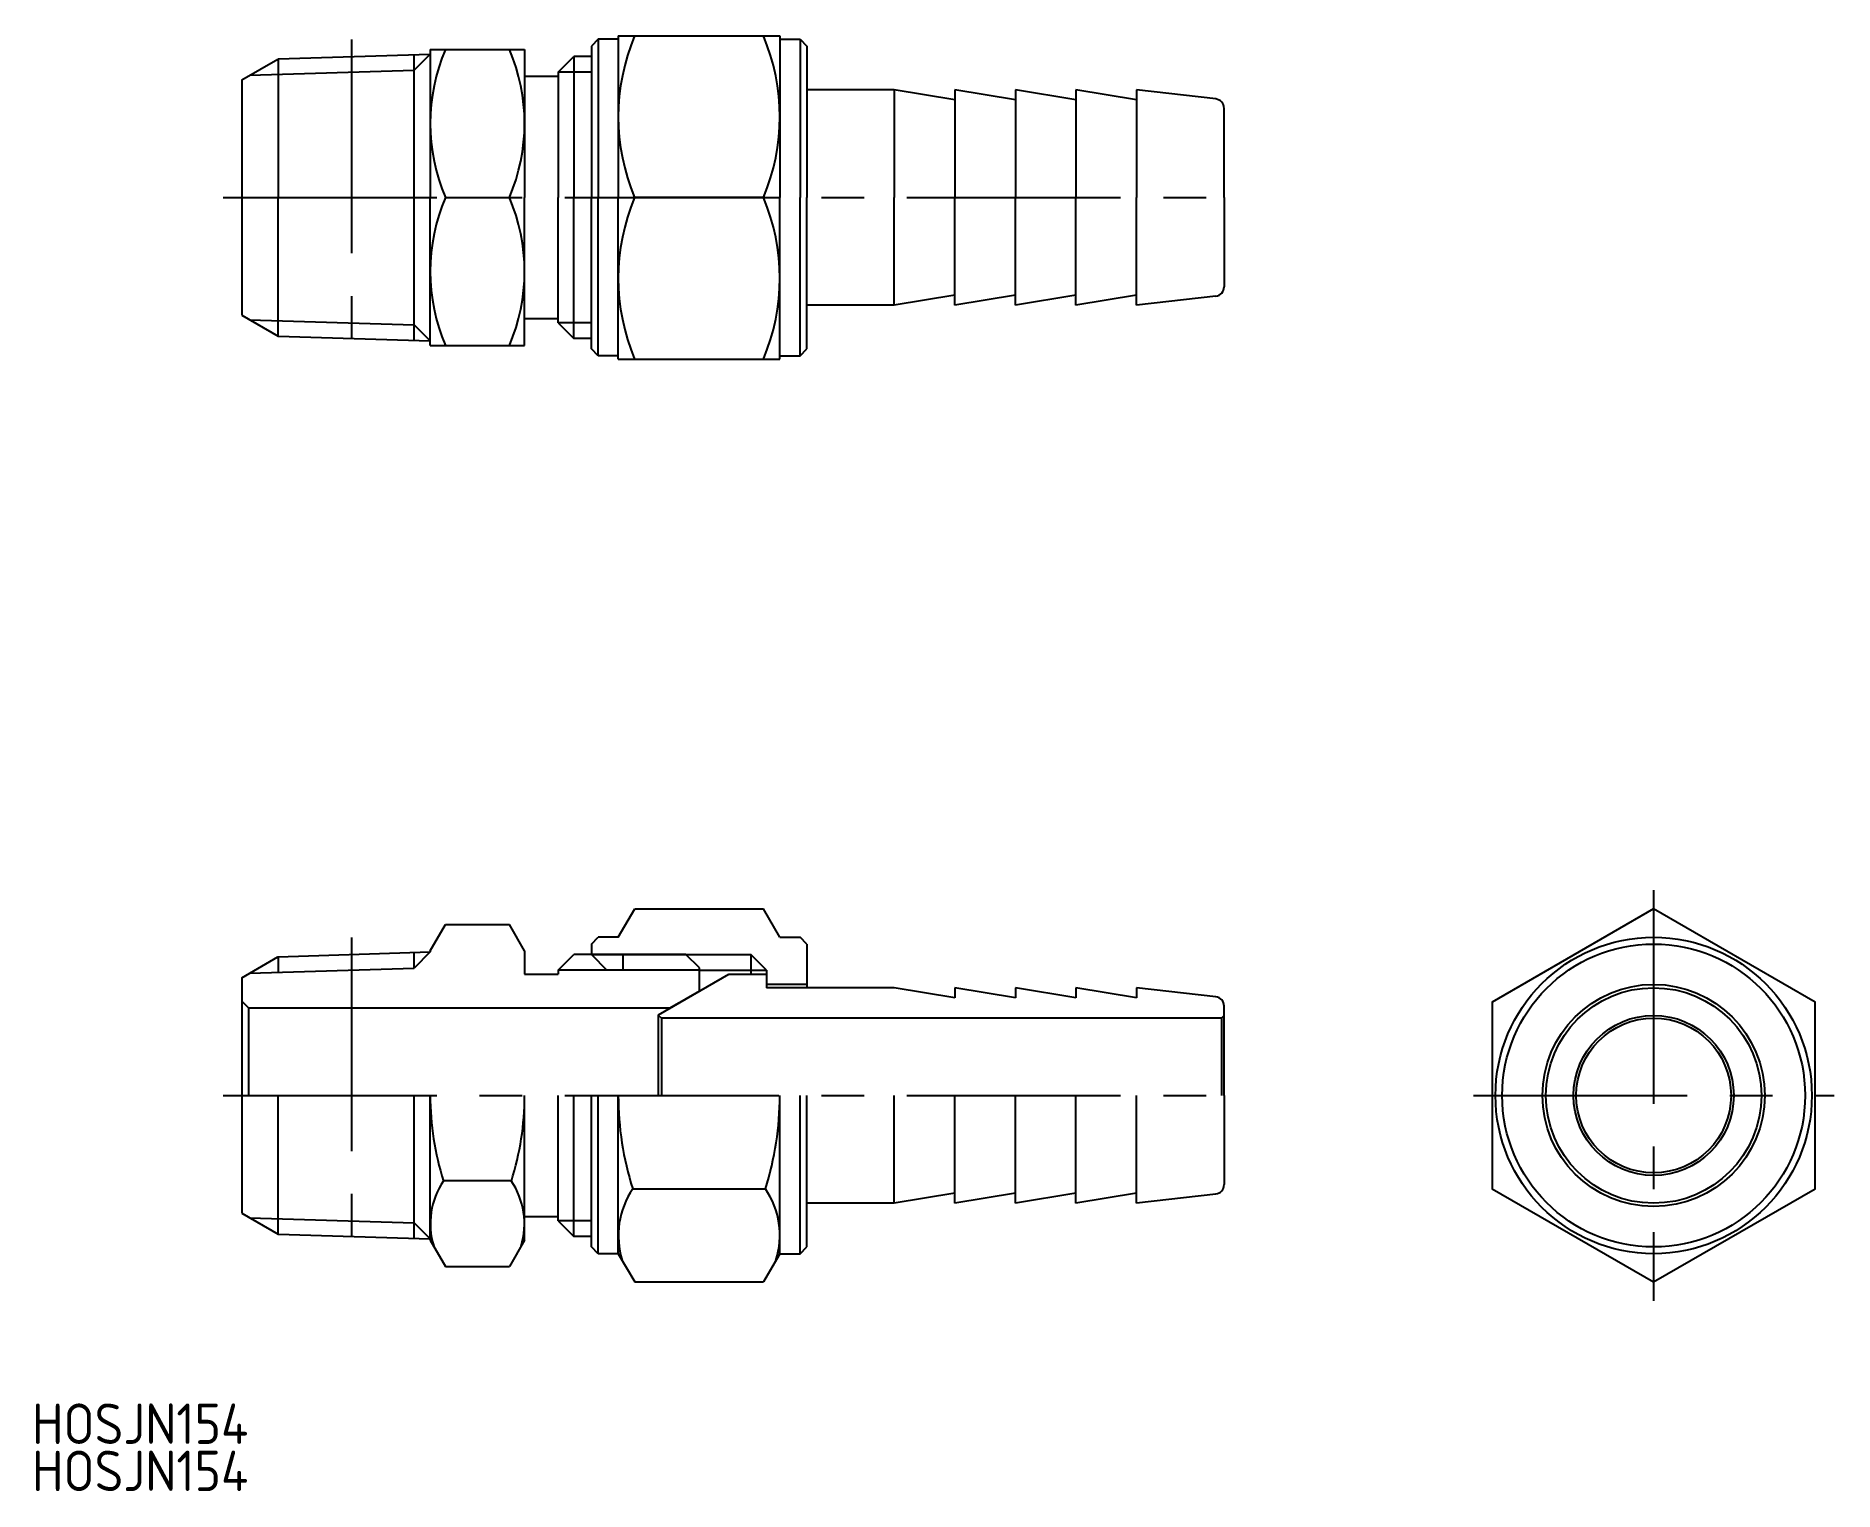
# Model space of a CAD drawing. Extents: x 0 to 301, y 0 to 350.
# Drawn here: x 167.2 to 300.8, y 242.3 to 350.4 of the extents above; entities outside this region: 1.
import ezdxf

# ---------------------------------------------------------------- set-up
doc = ezdxf.new("R2010")
doc.units = 0
doc.header["$LTSCALE"] = 0.5
doc.linetypes.add('CENTER', pattern=[50.8, 31.75, -6.35, 6.35, -6.35])
doc.layers.get('0').update_dxf_attribs({"linetype": 'CONTINUOUS'})
doc.layers.add('CENTER', color=1, linetype='CENTER')
doc.styles.get("Standard").update_dxf_attribs({"font": 'ISOCP.SHX', "bigfont": 'EXTFONT.SHX'})

msp = doc.modelspace()

# ---------------------------------------------------------------- linework, layer by layer
at = {"color": 7, "linetype": 'CONTINUOUS'}
for p, q in [((208.99, 350.13), (208.49, 349.63)), ((210.49, 350.13), (208.99, 350.13)), ((208.99, 350.13), (208.99, 338.38)), ((210.49, 350.38), (210.49, 338.38)), ((210.49, 350.38), (222.49, 350.38)), ((222.49, 350.38), (222.49, 338.38)), ((222.49, 350.13), (223.99, 350.13)), ((223.99, 350.13), (224.49, 349.63)), ((223.99, 350.13), (223.99, 338.38)), ((182.52, 347.13), (185.19, 348.66)), ((185.19, 348.66), (185.23, 348.69)), ((185.23, 348.69), (196.52, 349.03)), ((185.23, 348.69), (185.23, 338.38)), ((195.32, 338.38), (195.32, 349)), ((196.52, 349.38), (196.52, 338.38)), ((196.52, 349.38), (203.52, 349.38)), ((203.52, 349.38), (203.52, 338.38)), ((206.02, 347.69), (207.18, 348.85)), ((208.49, 348.85), (207.18, 348.85)), ((207.18, 348.85), (207.18, 338.38)), ((208.49, 349.63), (208.49, 338.38)), ((224.49, 349.63), (224.49, 338.38)), ((203.52, 347.38), (206.02, 347.38)), ((206.02, 347.69), (206.02, 338.38)), ((182.52, 347.13), (182.52, 329.63)), ((230.99, 346.38), (224.49, 346.38)), ((235.49, 345.63), (230.99, 346.38)), ((230.99, 346.38), (230.99, 338.38)), ((239.99, 345.63), (235.49, 346.38)), ((235.49, 346.38), (235.49, 338.38)), ((244.49, 345.63), (239.99, 346.38)), ((239.99, 346.38), (239.99, 338.38)), ((248.99, 345.63), (244.49, 346.38)), ((244.49, 346.38), (244.49, 338.38)), ((254.87, 345.7), (248.99, 346.38)), ((248.99, 346.38), (248.99, 338.38)), ((255.49, 338.38), (255.49, 345)), ((185.23, 328.07), (185.23, 338.38)), ((195.32, 327.76), (195.32, 338.38)), ((196.52, 327.38), (196.52, 338.38)), ((197.65, 338.38), (202.4, 338.38)), ((203.52, 327.38), (203.52, 338.38)), ((206.02, 329.06), (206.02, 338.38)), ((207.18, 327.9), (207.18, 338.38)), ((208.49, 327.13), (208.49, 338.38)), ((208.99, 326.63), (208.99, 338.38)), ((210.49, 326.38), (210.49, 338.38)), ((222.49, 326.38), (222.49, 338.38)), ((223.99, 326.63), (223.99, 338.38)), ((224.49, 327.13), (224.49, 338.38)), ((230.99, 330.38), (230.99, 338.38)), ((235.49, 330.38), (235.49, 338.38)), ((239.99, 330.38), (239.99, 338.38)), ((244.49, 330.38), (244.49, 338.38)), ((248.99, 330.38), (248.99, 338.38)), ((255.49, 338.38), (255.49, 331.75)), ((230.99, 330.38), (224.49, 330.38)), ((235.49, 331.13), (230.99, 330.38)), ((239.99, 331.13), (235.49, 330.38)), ((244.49, 331.13), (239.99, 330.38)), ((248.99, 331.13), (244.49, 330.38)), ((254.87, 331.05), (248.99, 330.38)), ((182.52, 329.63), (185.23, 328.07)), ((203.52, 329.38), (206.02, 329.38)), ((206.02, 329.06), (207.18, 327.9)), ((185.23, 328.07), (196.52, 327.72)), ((196.52, 327.38), (203.52, 327.38)), ((208.49, 327.9), (207.18, 327.9)), ((208.99, 326.63), (208.49, 327.13)), ((210.49, 326.63), (208.99, 326.63)), ((210.49, 326.38), (222.49, 326.38)), ((222.49, 326.63), (223.99, 326.63)), ((223.99, 326.63), (224.49, 327.13)), ((210.49, 283.43), (211.71, 285.54)), ((211.71, 285.54), (221.28, 285.54)), ((222.49, 283.43), (221.28, 285.54)), ((196.52, 282.43), (197.65, 284.38)), ((197.65, 284.38), (202.4, 284.38)), ((203.52, 282.43), (202.4, 284.38)), ((208.49, 282.93), (208.99, 283.43)), ((210.49, 283.43), (208.99, 283.43)), ((222.49, 283.43), (223.99, 283.43)), ((224.49, 282.93), (223.99, 283.43)), ((182.52, 280.43), (185.19, 281.97)), ((185.19, 281.97), (185.23, 281.99)), ((185.23, 281.99), (196.52, 282.34)), ((185.23, 281.99), (185.23, 280.83)), ((195.32, 281.14), (195.32, 282.3)), ((196.52, 282.43), (196.52, 282.34)), ((203.52, 282.43), (203.52, 280.68)), ((206.02, 281), (207.18, 282.16)), ((215.52, 282.16), (207.18, 282.16)), ((208.49, 282.93), (208.49, 282.16)), ((208.49, 282.16), (209.65, 281)), ((210.82, 282.16), (210.82, 281)), ((216.52, 281.16), (215.52, 282.16)), ((220.33, 282.16), (220.33, 280.68)), ((224.49, 282.93), (224.49, 279.68)), ((203.52, 280.68), (206.02, 280.68)), ((206.02, 281), (206.02, 280.68)), ((213.49, 277.68), (218.69, 280.68)), ((216.52, 279.43), (216.52, 281.16)), ((216.52, 281), (221.49, 281)), ((218.69, 280.68), (221.49, 280.68)), ((221.49, 281), (221.49, 279.68)), ((221.49, 280.68), (221.49, 279.68)), ((182.52, 280.43), (182.52, 262.93)), ((216.09, 279.18), (214.1, 278.03)), ((216.52, 279.43), (214.36, 278.18)), ((224.49, 279.93), (221.49, 279.93)), ((230.99, 279.68), (221.49, 279.68)), ((235.49, 278.93), (230.99, 279.68)), ((239.99, 278.93), (235.49, 279.68)), ((235.49, 279.68), (235.49, 278.93)), ((244.49, 278.93), (239.99, 279.68)), ((239.99, 279.68), (239.99, 278.93)), ((248.99, 278.93), (244.49, 279.68)), ((244.49, 279.68), (244.49, 278.93)), ((254.87, 279), (248.99, 279.68)), ((248.99, 279.68), (248.99, 278.93)), ((183.02, 278.18), (182.52, 278.68)), ((183.02, 278.18), (214.36, 278.18)), ((183.02, 278.18), (183.02, 271.68)), ((255.49, 271.68), (255.49, 278.31)), ((213.49, 271.68), (213.49, 277.68)), ((213.49, 271.68), (213.49, 277.68)), ((213.69, 277.43), (213.49, 277.63)), ((255.29, 277.43), (213.69, 277.43)), ((213.69, 277.43), (213.69, 271.68)), ((255.29, 277.43), (255.49, 277.63)), ((255.29, 277.43), (255.29, 271.68)), ((185.23, 261.37), (185.23, 271.68)), ((195.32, 261.06), (195.32, 271.68)), ((196.52, 260.93), (196.52, 271.68)), ((203.52, 260.93), (203.52, 271.68)), ((206.02, 262.37), (206.02, 271.68)), ((207.18, 261.2), (207.18, 271.68)), ((208.49, 260.43), (208.49, 271.68)), ((208.99, 259.93), (208.99, 271.68)), ((210.49, 259.93), (210.49, 271.68)), ((222.49, 259.93), (222.49, 271.68)), ((223.99, 259.93), (223.99, 271.68)), ((224.49, 260.43), (224.49, 271.68)), ((230.99, 263.68), (230.99, 271.68)), ((235.49, 263.68), (235.49, 271.68)), ((239.99, 263.68), (239.99, 271.68)), ((244.49, 263.68), (244.49, 271.68)), ((248.99, 263.68), (248.99, 271.68)), ((255.49, 271.68), (255.49, 265.06)), ((202.54, 265.33), (197.51, 265.33)), ((211.56, 264.75), (221.42, 264.75)), ((230.99, 263.68), (224.49, 263.68)), ((235.49, 264.43), (230.99, 263.68)), ((239.99, 264.43), (235.49, 263.68)), ((244.49, 264.43), (239.99, 263.68)), ((248.99, 264.43), (244.49, 263.68)), ((254.87, 264.36), (248.99, 263.68)), ((182.52, 262.93), (185.23, 261.37)), ((203.52, 262.68), (206.02, 262.68)), ((206.02, 262.37), (207.18, 261.2)), ((185.23, 261.37), (196.52, 261.03)), ((196.52, 260.93), (197.65, 258.98)), ((203.52, 260.93), (202.4, 258.98)), ((208.49, 261.2), (207.18, 261.2)), ((208.99, 259.93), (208.49, 260.43)), ((210.49, 259.93), (208.99, 259.93)), ((210.49, 259.93), (211.71, 257.83)), ((222.49, 259.93), (221.28, 257.83)), ((222.49, 259.93), (223.99, 259.93)), ((223.99, 259.93), (224.49, 260.43)), ((197.65, 258.98), (202.4, 258.98)), ((211.71, 257.83), (221.28, 257.83))]:
    msp.add_line(p, q, dxfattribs=at)
at = {"color": 3, "linetype": 'CONTINUOUS'}
for p, q in [((196.52, 349.03), (195.32, 347.83)), ((183.1, 347.46), (195.32, 347.83)), ((208.49, 347.69), (206.02, 347.69)), ((183.1, 329.29), (195.32, 328.92)), ((196.52, 327.72), (195.32, 328.92)), ((208.49, 329.06), (206.02, 329.06)), ((196.52, 282.34), (195.32, 281.14)), ((208.49, 282.16), (220.33, 282.16)), ((221.49, 281), (220.33, 282.16)), ((183.1, 280.77), (195.32, 281.14)), ((216.52, 281), (206.02, 281)), ((183.1, 262.6), (195.32, 262.22)), ((196.52, 261.03), (195.32, 262.22)), ((208.49, 262.37), (206.02, 262.37))]:
    msp.add_line(p, q, dxfattribs=at)
at = {"color": 7, "linetype": 'CONTINUOUS'}
msp.add_lwpolyline([(287.4, 285.54), (275.4, 278.61), (275.4, 264.75), (287.4, 257.83), (299.4, 264.75), (299.4, 278.61)], close=True, dxfattribs=at)
for radius in [11.75, 11.75, 11.25, 8.25, 8, 5.95, 5.75]:
    msp.add_circle((287.4, 271.68), radius, dxfattribs=at)
for centre, radius, start, end in [((225.9, 344.38), 15.41, 157.084, 202.916), ((207.08, 344.38), 15.41, 337.084, 22.916), ((210.51, 343.88), 13.99, 156.8434, 203.1566), ((189.54, 343.88), 13.99, 336.8434, 23.1566), ((254.79, 345), 0.7, 0, 83.4181), ((210.51, 332.88), 13.99, 156.8434, 203.1566), ((189.54, 332.88), 13.99, 336.8434, 23.1566), ((225.9, 332.38), 15.41, 157.084, 202.916), ((207.08, 332.38), 15.41, 337.084, 22.916), ((254.79, 331.75), 0.7, 276.5819, 0), ((254.79, 278.31), 0.7, 0, 83.4181), ((217.54, 271.68), 21.02, 180, 197.588), ((182.51, 271.68), 21.02, 342.412, 0), ((233.42, 271.68), 22.93, 180, 197.588), ((199.56, 271.68), 22.93, 342.412, 0), ((202.15, 262.16), 5.62, 145.6158, 197.121), ((197.9, 262.16), 5.62, 342.879, 34.3842), ((216.63, 261.29), 6.13, 145.6158, 197.6062), ((216.36, 261.29), 6.13, 342.3938, 34.3842), ((254.79, 265.06), 0.7, 276.5819, 0)]:
    msp.add_arc(centre, radius, start, end, dxfattribs=at)
msp.add_point((0, 0))
at = {"layer": 'CENTER', "color": 1, "linetype": 'CENTER'}
for p, q in [((190.68, 350.11), (190.68, 326.64)), ((181.13, 338.38), (256.89, 338.38)), ((221.28, 338.38), (211.71, 338.38)), ((287.4, 286.94), (287.4, 256.43)), ((190.68, 283.42), (190.68, 259.95)), ((181.13, 271.68), (256.89, 271.68)), ((274.01, 271.68), (300.8, 271.68))]:
    msp.add_line(p, q, dxfattribs=at)

# ---------------------------------------------------------------- texts
at = {"color": 7, "linetype": 'CONTINUOUS'}
for p in [(166.94, 245.8), (166.94, 242.3)]:
    msp.add_text('HOSJN154', height=3, dxfattribs=at).set_placement(p)

doc.saveas('drawing.dxf')
